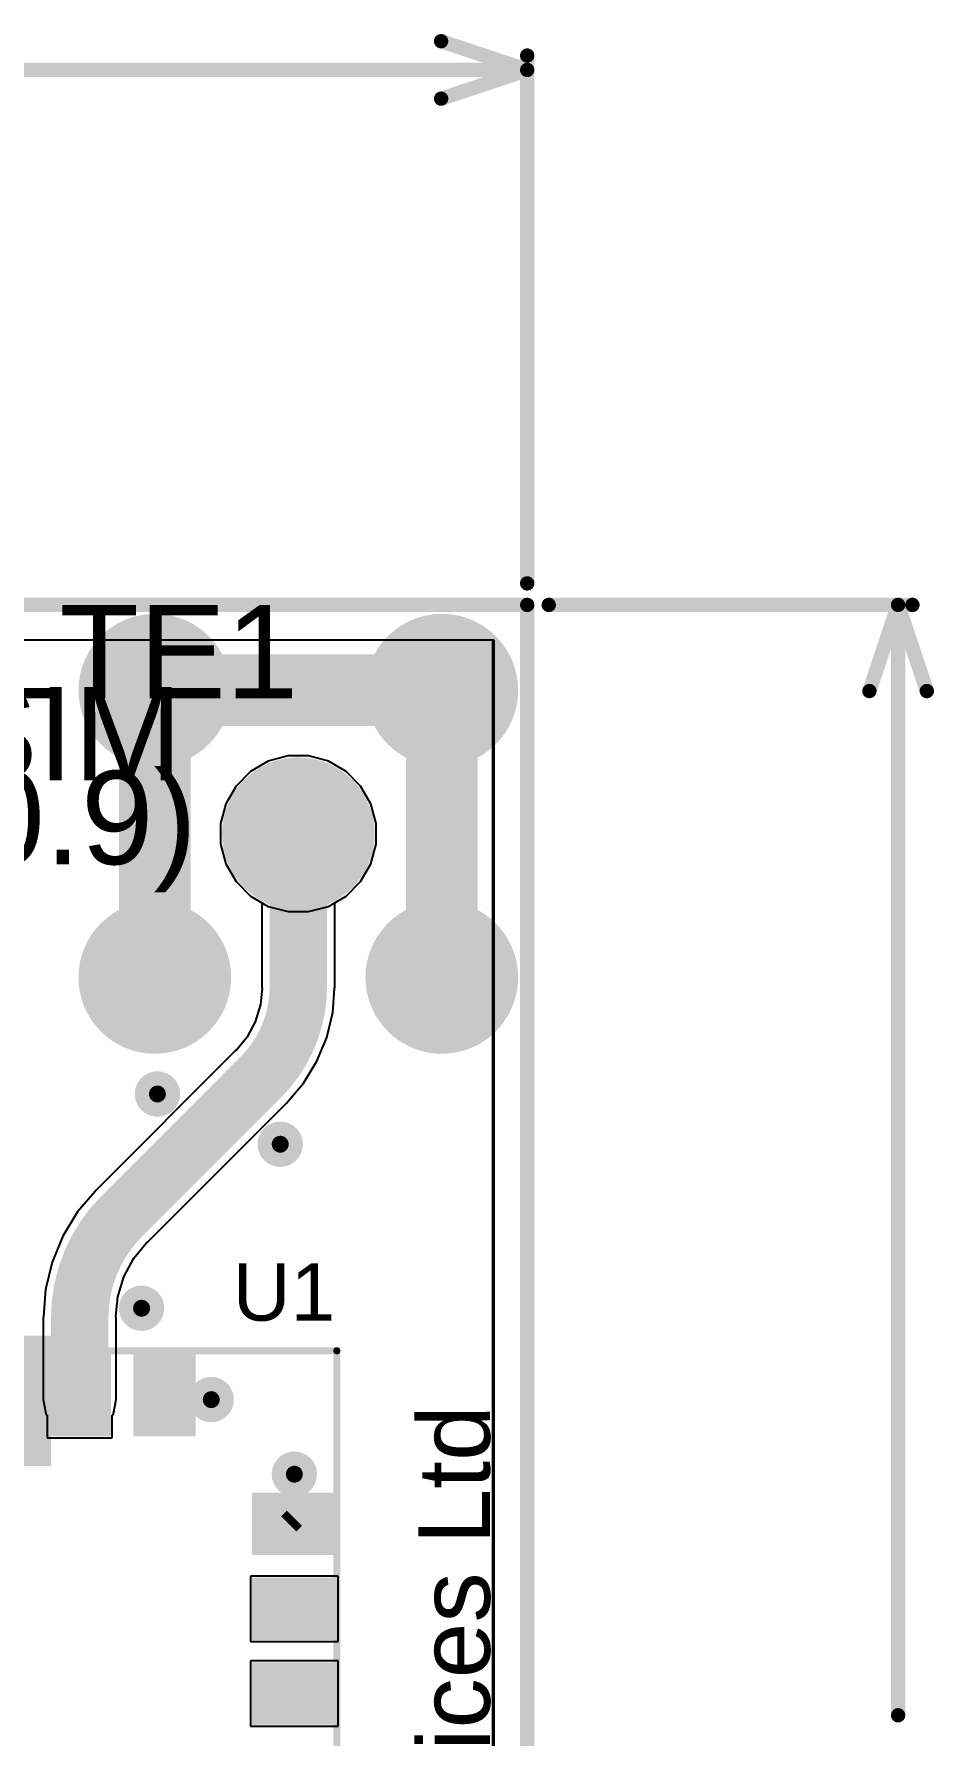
# Model space of a CAD drawing. Header units: millimetres. Extents: x 0 to 1.61, y -0.14 to 2.35.
# Drawn here: x 0.955 to 1.583, y 1.167 to 2.352 of the extents above; entities that cross this region are included whole.
import ezdxf

# ---------------------------------------------------------------- set-up
doc = ezdxf.new("R2010")
doc.units = ezdxf.units.MM
doc.header["$MEASUREMENT"] = 0
for name, color, linetype in [('BottomLayer', 5, 'Continuous'), ('BottomPaste', 16, 'Continuous'), ('BottomSolder', 6, 'Continuous'), ('Mechanical1', 6, 'Continuous'), ('Mechanical2', 216, 'Continuous'), ('MultiLayer', 9, 'Continuous'), ('PadHoleLayer', 156, 'Continuous'), ('TopLayer', 1, 'Continuous'), ('TopOverlay', 2, 'Continuous'), ('TopPaste', 8, 'Continuous'), ('TopSolder', 216, 'Continuous'), ('ViaHoleLayer', 16, 'Continuous')]:
    doc.layers.add(name, color=color, linetype=linetype)
doc.styles.add('Arial', font='', dxfattribs={"height": 0.2})
doc.styles.get('Arial').set_extended_font_data('Arial')

# ---------------------------------------------------------------- blocks, each defined once
blk = doc.blocks.new('SIM7500E_2')
at = {"layer": 'TopLayer'}
for points in [[(0.10433075, 0.11614175), (0.10433075, 0.06496065), (0.06889765, 0.06496065), (0.06889765, 0.11614175)], [(0.16338585, 0.11614175), (0.16338585, 0.06496065), (0.12795275, 0.06496065), (0.12795275, 0.11614175)], [(0.22244095, 0.11614175), (0.22244095, 0.06496065), (0.18700785, 0.06496065), (0.18700785, 0.11614175)], [(0.28149615, 0.11614175), (0.28149615, 0.06496065), (0.24606305, 0.06496065), (0.24606305, 0.11614175)], [(0.34055115, 0.11614175), (0.34055115, 0.06496065), (0.30511805, 0.06496065), (0.30511805, 0.11614175)], [(0.39960635, 0.11614175), (0.39960635, 0.06496065), (0.36417325, 0.06496065), (0.36417325, 0.11614175)], [(0.45866145, 0.11614175), (0.45866145, 0.06496065), (0.42322835, 0.06496065), (0.42322835, 0.11614175)], [(0.51771655, 0.11614175), (0.51771655, 0.06496065), (0.48228345, 0.06496065), (0.48228345, 0.11614175)], [(0.57677165, 0.11614175), (0.57677165, 0.06496065), (0.54133855, 0.06496065), (0.54133855, 0.11614175)], [(0.63582675, 0.11614175), (0.63582675, 0.06496065), (0.60039365, 0.06496065), (0.60039365, 0.11614175)], [(0.69488195, 0.11614175), (0.69488195, 0.06496065), (0.65944885, 0.06496065), (0.65944885, 0.11614175)], [(0.75393705, 0.11614175), (0.75393705, 0.06496065), (0.71850395, 0.06496065), (0.71850395, 0.11614175)], [(0.81299215, 0.11614175), (0.81299215, 0.06496065), (0.77755905, 0.06496065), (0.77755905, 0.11614175)], [(-0.02952755, 0.01771655), (0.02165355, 0.01771655), (0.02165355, -0.01771655), (-0.02952755, -0.01771655)], [(0.91141735, -0.01771655), (0.86023625, -0.01771655), (0.86023625, 0.01771655), (0.91141735, 0.01771655)], [(-0.02952755, -0.04133855), (0.02165355, -0.04133855), (0.02165355, -0.07677165), (-0.02952755, -0.07677165)], [(0.91141735, -0.07677155), (0.86023625, -0.07677155), (0.86023625, -0.04133845), (0.91141735, -0.04133845)], [(-0.02952755, -0.10039365), (0.02165355, -0.10039365), (0.02165355, -0.13582675), (-0.02952755, -0.13582675)], [(0.91141735, -0.13582675), (0.86023625, -0.13582675), (0.86023625, -0.10039365), (0.91141735, -0.10039365)], [(-0.02952755, -0.15944885), (0.02165355, -0.15944885), (0.02165355, -0.19488195), (-0.02952755, -0.19488195)], [(0.91141735, -0.19488185), (0.86023625, -0.19488185), (0.86023625, -0.15944875), (0.91141735, -0.15944875)], [(-0.02952755, -0.21850395), (0.02165355, -0.21850395), (0.02165355, -0.25393705), (-0.02952755, -0.25393705)], [(0.91141735, -0.25393695), (0.86023625, -0.25393695), (0.86023625, -0.21850385), (0.91141735, -0.21850385)], [(-0.02952755, -0.27755905), (0.02165355, -0.27755905), (0.02165355, -0.31299215), (-0.02952755, -0.31299215)], [(0.91141735, -0.31299215), (0.86023625, -0.31299215), (0.86023625, -0.27755905), (0.91141735, -0.27755905)], [(-0.02952755, -0.33661415), (0.02165355, -0.33661415), (0.02165355, -0.37204725), (-0.02952755, -0.37204725)], [(0.91141735, -0.37204715), (0.86023625, -0.37204715), (0.86023625, -0.33661405), (0.91141735, -0.33661405)], [(-0.02952755, -0.39566925), (0.02165355, -0.39566925), (0.02165355, -0.43110235), (-0.02952755, -0.43110235)], [(0.91141735, -0.43110235), (0.86023625, -0.43110235), (0.86023625, -0.39566925), (0.91141735, -0.39566925)], [(-0.02952755, -0.45472445), (0.02165355, -0.45472445), (0.02165355, -0.49015755), (-0.02952755, -0.49015755)], [(0.91141735, -0.49015745), (0.86023625, -0.49015745), (0.86023625, -0.45472435), (0.91141735, -0.45472435)], [(-0.02952755, -0.51377945), (0.02165355, -0.51377945), (0.02165355, -0.54921255), (-0.02952755, -0.54921255)], [(0.91141735, -0.54921255), (0.86023625, -0.54921255), (0.86023625, -0.51377945), (0.91141735, -0.51377945)], [(-0.02952755, -0.57283465), (0.02165355, -0.57283465), (0.02165355, -0.60826775), (-0.02952755, -0.60826775)], [(0.91141735, -0.60826765), (0.86023625, -0.60826765), (0.86023625, -0.57283455), (0.91141735, -0.57283455)], [(-0.02952755, -0.63188975), (0.02165355, -0.63188975), (0.02165355, -0.66732285), (-0.02952755, -0.66732285)], [(0.91141735, -0.66732275), (0.86023625, -0.66732275), (0.86023625, -0.63188965), (0.91141735, -0.63188965)], [(-0.02952755, -0.69094485), (0.02165355, -0.69094485), (0.02165355, -0.72637795), (-0.02952755, -0.72637795)], [(0.91141735, -0.72637795), (0.86023625, -0.72637795), (0.86023625, -0.69094485), (0.91141735, -0.69094485)], [(-0.02952755, -0.75000005), (0.02165355, -0.75000005), (0.02165355, -0.78543315), (-0.02952755, -0.78543315)], [(0.91141735, -0.78543305), (0.86023625, -0.78543305), (0.86023625, -0.74999995), (0.91141735, -0.74999995)], [(-0.02952755, -0.80905505), (0.02165355, -0.80905505), (0.02165355, -0.84448815), (-0.02952755, -0.84448815)], [(0.91141735, -0.84448815), (0.86023625, -0.84448815), (0.86023625, -0.80905505), (0.91141735, -0.80905505)], [(0.06889765, -0.94291335), (0.06889765, -0.89173225), (0.10433075, -0.89173225), (0.10433075, -0.94291335)], [(0.12795275, -0.94291335), (0.12795275, -0.89173225), (0.16338585, -0.89173225), (0.16338585, -0.94291335)], [(0.18700785, -0.94291335), (0.18700785, -0.89173225), (0.22244095, -0.89173225), (0.22244095, -0.94291335)], [(0.24606305, -0.94291335), (0.24606305, -0.89173225), (0.28149615, -0.89173225), (0.28149615, -0.94291335)], [(0.30511815, -0.94291335), (0.30511815, -0.89173225), (0.34055125, -0.89173225), (0.34055125, -0.94291335)], [(0.36417325, -0.94291335), (0.36417325, -0.89173225), (0.39960635, -0.89173225), (0.39960635, -0.94291335)], [(0.42322835, -0.94291335), (0.42322835, -0.89173225), (0.45866145, -0.89173225), (0.45866145, -0.94291335)], [(0.48228345, -0.94291335), (0.48228345, -0.89173225), (0.51771655, -0.89173225), (0.51771655, -0.94291335)], [(0.54133865, -0.94291335), (0.54133865, -0.89173225), (0.57677175, -0.89173225), (0.57677175, -0.94291335)], [(0.60039365, -0.94291335), (0.60039365, -0.89173225), (0.63582675, -0.89173225), (0.63582675, -0.94291335)], [(0.65944885, -0.94291335), (0.65944885, -0.89173225), (0.69488195, -0.89173225), (0.69488195, -0.94291335)], [(0.71850395, -0.94291335), (0.71850395, -0.89173225), (0.75393705, -0.89173225), (0.75393705, -0.94291335)], [(0.77755905, -0.94291335), (0.77755905, -0.89173225), (0.81299215, -0.89173225), (0.81299215, -0.94291335)]]:
    blk.add_hatch(color=1, dxfattribs=at).paths.add_polyline_path(points)
at = {"layer": 'TopOverlay'}
blk.add_hatch(color=2, dxfattribs=at).paths.add_polyline_path([(0.0264409, -0.0173857), (0.0454409, -0.0173857), (0.0454409, 0.0186143), (0.0264409, 0.0186143)])
at = {"layer": 'TopPaste'}
for points in [[(0.10433075, 0.11614175), (0.10433075, 0.06496065), (0.06889765, 0.06496065), (0.06889765, 0.11614175)], [(0.16338585, 0.11614175), (0.16338585, 0.06496065), (0.12795275, 0.06496065), (0.12795275, 0.11614175)], [(0.22244095, 0.11614175), (0.22244095, 0.06496065), (0.18700785, 0.06496065), (0.18700785, 0.11614175)], [(0.28149615, 0.11614175), (0.28149615, 0.06496065), (0.24606305, 0.06496065), (0.24606305, 0.11614175)], [(0.34055115, 0.11614175), (0.34055115, 0.06496065), (0.30511805, 0.06496065), (0.30511805, 0.11614175)], [(0.39960635, 0.11614175), (0.39960635, 0.06496065), (0.36417325, 0.06496065), (0.36417325, 0.11614175)], [(0.45866145, 0.11614175), (0.45866145, 0.06496065), (0.42322835, 0.06496065), (0.42322835, 0.11614175)], [(0.51771655, 0.11614175), (0.51771655, 0.06496065), (0.48228345, 0.06496065), (0.48228345, 0.11614175)], [(0.57677165, 0.11614175), (0.57677165, 0.06496065), (0.54133855, 0.06496065), (0.54133855, 0.11614175)], [(0.63582675, 0.11614175), (0.63582675, 0.06496065), (0.60039365, 0.06496065), (0.60039365, 0.11614175)], [(0.69488195, 0.11614175), (0.69488195, 0.06496065), (0.65944885, 0.06496065), (0.65944885, 0.11614175)], [(0.75393705, 0.11614175), (0.75393705, 0.06496065), (0.71850395, 0.06496065), (0.71850395, 0.11614175)], [(0.81299215, 0.11614175), (0.81299215, 0.06496065), (0.77755905, 0.06496065), (0.77755905, 0.11614175)], [(-0.02952755, 0.01771655), (0.02165355, 0.01771655), (0.02165355, -0.01771655), (-0.02952755, -0.01771655)], [(0.91141735, -0.01771655), (0.86023625, -0.01771655), (0.86023625, 0.01771655), (0.91141735, 0.01771655)], [(-0.02952755, -0.04133855), (0.02165355, -0.04133855), (0.02165355, -0.07677165), (-0.02952755, -0.07677165)], [(0.91141735, -0.07677155), (0.86023625, -0.07677155), (0.86023625, -0.04133845), (0.91141735, -0.04133845)], [(-0.02952755, -0.10039365), (0.02165355, -0.10039365), (0.02165355, -0.13582675), (-0.02952755, -0.13582675)], [(0.91141735, -0.13582675), (0.86023625, -0.13582675), (0.86023625, -0.10039365), (0.91141735, -0.10039365)], [(-0.02952755, -0.15944885), (0.02165355, -0.15944885), (0.02165355, -0.19488195), (-0.02952755, -0.19488195)], [(0.91141735, -0.19488185), (0.86023625, -0.19488185), (0.86023625, -0.15944875), (0.91141735, -0.15944875)], [(-0.02952755, -0.21850395), (0.02165355, -0.21850395), (0.02165355, -0.25393705), (-0.02952755, -0.25393705)], [(0.91141735, -0.25393695), (0.86023625, -0.25393695), (0.86023625, -0.21850385), (0.91141735, -0.21850385)], [(-0.02952755, -0.27755905), (0.02165355, -0.27755905), (0.02165355, -0.31299215), (-0.02952755, -0.31299215)], [(0.91141735, -0.31299215), (0.86023625, -0.31299215), (0.86023625, -0.27755905), (0.91141735, -0.27755905)], [(-0.02952755, -0.33661415), (0.02165355, -0.33661415), (0.02165355, -0.37204725), (-0.02952755, -0.37204725)], [(0.91141735, -0.37204715), (0.86023625, -0.37204715), (0.86023625, -0.33661405), (0.91141735, -0.33661405)], [(-0.02952755, -0.39566925), (0.02165355, -0.39566925), (0.02165355, -0.43110235), (-0.02952755, -0.43110235)], [(0.91141735, -0.43110235), (0.86023625, -0.43110235), (0.86023625, -0.39566925), (0.91141735, -0.39566925)], [(-0.02952755, -0.45472445), (0.02165355, -0.45472445), (0.02165355, -0.49015755), (-0.02952755, -0.49015755)], [(0.91141735, -0.49015745), (0.86023625, -0.49015745), (0.86023625, -0.45472435), (0.91141735, -0.45472435)], [(-0.02952755, -0.51377945), (0.02165355, -0.51377945), (0.02165355, -0.54921255), (-0.02952755, -0.54921255)], [(0.91141735, -0.54921255), (0.86023625, -0.54921255), (0.86023625, -0.51377945), (0.91141735, -0.51377945)], [(-0.02952755, -0.57283465), (0.02165355, -0.57283465), (0.02165355, -0.60826775), (-0.02952755, -0.60826775)], [(0.91141735, -0.60826765), (0.86023625, -0.60826765), (0.86023625, -0.57283455), (0.91141735, -0.57283455)], [(-0.02952755, -0.63188975), (0.02165355, -0.63188975), (0.02165355, -0.66732285), (-0.02952755, -0.66732285)], [(0.91141735, -0.66732275), (0.86023625, -0.66732275), (0.86023625, -0.63188965), (0.91141735, -0.63188965)], [(-0.02952755, -0.69094485), (0.02165355, -0.69094485), (0.02165355, -0.72637795), (-0.02952755, -0.72637795)], [(0.91141735, -0.72637795), (0.86023625, -0.72637795), (0.86023625, -0.69094485), (0.91141735, -0.69094485)], [(-0.02952755, -0.75000005), (0.02165355, -0.75000005), (0.02165355, -0.78543315), (-0.02952755, -0.78543315)], [(0.91141735, -0.78543305), (0.86023625, -0.78543305), (0.86023625, -0.74999995), (0.91141735, -0.74999995)], [(-0.02952755, -0.80905505), (0.02165355, -0.80905505), (0.02165355, -0.84448815), (-0.02952755, -0.84448815)], [(0.91141735, -0.84448815), (0.86023625, -0.84448815), (0.86023625, -0.80905505), (0.91141735, -0.80905505)], [(0.06889765, -0.94291335), (0.06889765, -0.89173225), (0.10433075, -0.89173225), (0.10433075, -0.94291335)], [(0.12795275, -0.94291335), (0.12795275, -0.89173225), (0.16338585, -0.89173225), (0.16338585, -0.94291335)], [(0.18700785, -0.94291335), (0.18700785, -0.89173225), (0.22244095, -0.89173225), (0.22244095, -0.94291335)], [(0.24606305, -0.94291335), (0.24606305, -0.89173225), (0.28149615, -0.89173225), (0.28149615, -0.94291335)], [(0.30511815, -0.94291335), (0.30511815, -0.89173225), (0.34055125, -0.89173225), (0.34055125, -0.94291335)], [(0.36417325, -0.94291335), (0.36417325, -0.89173225), (0.39960635, -0.89173225), (0.39960635, -0.94291335)], [(0.42322835, -0.94291335), (0.42322835, -0.89173225), (0.45866145, -0.89173225), (0.45866145, -0.94291335)], [(0.48228345, -0.94291335), (0.48228345, -0.89173225), (0.51771655, -0.89173225), (0.51771655, -0.94291335)], [(0.54133865, -0.94291335), (0.54133865, -0.89173225), (0.57677175, -0.89173225), (0.57677175, -0.94291335)], [(0.60039365, -0.94291335), (0.60039365, -0.89173225), (0.63582675, -0.89173225), (0.63582675, -0.94291335)], [(0.65944885, -0.94291335), (0.65944885, -0.89173225), (0.69488195, -0.89173225), (0.69488195, -0.94291335)], [(0.71850395, -0.94291335), (0.71850395, -0.89173225), (0.75393705, -0.89173225), (0.75393705, -0.94291335)], [(0.77755905, -0.94291335), (0.77755905, -0.89173225), (0.81299215, -0.89173225), (0.81299215, -0.94291335)]]:
    blk.add_hatch(color=8, dxfattribs=at).paths.add_polyline_path(points)
at = {"layer": 'TopSolder'}
for points in [[(0.10833075, 0.12014175), (0.10833075, 0.06096065), (0.06489765, 0.06096065), (0.06489765, 0.12014175)], [(0.16738585, 0.12014175), (0.16738585, 0.06096065), (0.12395275, 0.06096065), (0.12395275, 0.12014175)], [(0.22644095, 0.12014175), (0.22644095, 0.06096065), (0.18300785, 0.06096065), (0.18300785, 0.12014175)], [(0.28549615, 0.12014175), (0.28549615, 0.06096065), (0.24206305, 0.06096065), (0.24206305, 0.12014175)], [(0.34455115, 0.12014175), (0.34455115, 0.06096065), (0.30111805, 0.06096065), (0.30111805, 0.12014175)], [(0.40360635, 0.12014175), (0.40360635, 0.06096065), (0.36017325, 0.06096065), (0.36017325, 0.12014175)], [(0.46266145, 0.12014175), (0.46266145, 0.06096065), (0.41922835, 0.06096065), (0.41922835, 0.12014175)], [(0.52171655, 0.12014175), (0.52171655, 0.06096065), (0.47828345, 0.06096065), (0.47828345, 0.12014175)], [(0.58077165, 0.12014175), (0.58077165, 0.06096065), (0.53733855, 0.06096065), (0.53733855, 0.12014175)], [(0.63982675, 0.12014175), (0.63982675, 0.06096065), (0.59639365, 0.06096065), (0.59639365, 0.12014175)], [(0.69888195, 0.12014175), (0.69888195, 0.06096065), (0.65544885, 0.06096065), (0.65544885, 0.12014175)], [(0.75793705, 0.12014175), (0.75793705, 0.06096065), (0.71450395, 0.06096065), (0.71450395, 0.12014175)], [(0.81699215, 0.12014175), (0.81699215, 0.06096065), (0.77355905, 0.06096065), (0.77355905, 0.12014175)], [(-0.03352755, 0.02171655), (0.02565355, 0.02171655), (0.02565355, -0.02171655), (-0.03352755, -0.02171655)], [(0.91541735, -0.02171655), (0.85623625, -0.02171655), (0.85623625, 0.02171655), (0.91541735, 0.02171655)], [(-0.03352755, -0.03733855), (0.02565355, -0.03733855), (0.02565355, -0.08077165), (-0.03352755, -0.08077165)], [(0.91541735, -0.08077155), (0.85623625, -0.08077155), (0.85623625, -0.03733845), (0.91541735, -0.03733845)], [(-0.03352755, -0.09639365), (0.02565355, -0.09639365), (0.02565355, -0.13982675), (-0.03352755, -0.13982675)], [(0.91541735, -0.13982675), (0.85623625, -0.13982675), (0.85623625, -0.09639365), (0.91541735, -0.09639365)], [(-0.03352755, -0.15544885), (0.02565355, -0.15544885), (0.02565355, -0.19888195), (-0.03352755, -0.19888195)], [(0.91541735, -0.19888185), (0.85623625, -0.19888185), (0.85623625, -0.15544875), (0.91541735, -0.15544875)], [(-0.03352755, -0.21450395), (0.02565355, -0.21450395), (0.02565355, -0.25793705), (-0.03352755, -0.25793705)], [(0.91541735, -0.25793695), (0.85623625, -0.25793695), (0.85623625, -0.21450385), (0.91541735, -0.21450385)], [(-0.03352755, -0.27355905), (0.02565355, -0.27355905), (0.02565355, -0.31699215), (-0.03352755, -0.31699215)], [(0.91541735, -0.31699215), (0.85623625, -0.31699215), (0.85623625, -0.27355905), (0.91541735, -0.27355905)], [(-0.03352755, -0.33261415), (0.02565355, -0.33261415), (0.02565355, -0.37604725), (-0.03352755, -0.37604725)], [(0.91541735, -0.37604715), (0.85623625, -0.37604715), (0.85623625, -0.33261405), (0.91541735, -0.33261405)], [(-0.03352755, -0.39166925), (0.02565355, -0.39166925), (0.02565355, -0.43510235), (-0.03352755, -0.43510235)], [(0.91541735, -0.43510235), (0.85623625, -0.43510235), (0.85623625, -0.39166925), (0.91541735, -0.39166925)], [(-0.03352755, -0.45072445), (0.02565355, -0.45072445), (0.02565355, -0.49415755), (-0.03352755, -0.49415755)], [(0.91541735, -0.49415745), (0.85623625, -0.49415745), (0.85623625, -0.45072435), (0.91541735, -0.45072435)], [(-0.03352755, -0.50977945), (0.02565355, -0.50977945), (0.02565355, -0.55321255), (-0.03352755, -0.55321255)], [(0.91541735, -0.55321255), (0.85623625, -0.55321255), (0.85623625, -0.50977945), (0.91541735, -0.50977945)], [(-0.03352755, -0.56883465), (0.02565355, -0.56883465), (0.02565355, -0.61226775), (-0.03352755, -0.61226775)], [(0.91541735, -0.61226765), (0.85623625, -0.61226765), (0.85623625, -0.56883455), (0.91541735, -0.56883455)], [(-0.03352755, -0.62788975), (0.02565355, -0.62788975), (0.02565355, -0.67132285), (-0.03352755, -0.67132285)], [(0.91541735, -0.67132275), (0.85623625, -0.67132275), (0.85623625, -0.62788965), (0.91541735, -0.62788965)], [(-0.03352755, -0.68694485), (0.02565355, -0.68694485), (0.02565355, -0.73037795), (-0.03352755, -0.73037795)], [(0.91541735, -0.73037795), (0.85623625, -0.73037795), (0.85623625, -0.68694485), (0.91541735, -0.68694485)], [(-0.03352755, -0.74600005), (0.02565355, -0.74600005), (0.02565355, -0.78943315), (-0.03352755, -0.78943315)], [(0.91541735, -0.78943305), (0.85623625, -0.78943305), (0.85623625, -0.74599995), (0.91541735, -0.74599995)], [(-0.03352755, -0.80505505), (0.02565355, -0.80505505), (0.02565355, -0.84848815), (-0.03352755, -0.84848815)], [(0.91541735, -0.84848815), (0.85623625, -0.84848815), (0.85623625, -0.80505505), (0.91541735, -0.80505505)], [(0.06489765, -0.94691335), (0.06489765, -0.88773225), (0.10833075, -0.88773225), (0.10833075, -0.94691335)], [(0.12395275, -0.94691335), (0.12395275, -0.88773225), (0.16738585, -0.88773225), (0.16738585, -0.94691335)], [(0.18300785, -0.94691335), (0.18300785, -0.88773225), (0.22644095, -0.88773225), (0.22644095, -0.94691335)], [(0.24206305, -0.94691335), (0.24206305, -0.88773225), (0.28549615, -0.88773225), (0.28549615, -0.94691335)], [(0.30111815, -0.94691335), (0.30111815, -0.88773225), (0.34455125, -0.88773225), (0.34455125, -0.94691335)], [(0.36017325, -0.94691335), (0.36017325, -0.88773225), (0.40360635, -0.88773225), (0.40360635, -0.94691335)], [(0.41922835, -0.94691335), (0.41922835, -0.88773225), (0.46266145, -0.88773225), (0.46266145, -0.94691335)], [(0.47828345, -0.94691335), (0.47828345, -0.88773225), (0.52171655, -0.88773225), (0.52171655, -0.94691335)], [(0.53733865, -0.94691335), (0.53733865, -0.88773225), (0.58077175, -0.88773225), (0.58077175, -0.94691335)], [(0.59639365, -0.94691335), (0.59639365, -0.88773225), (0.63982675, -0.88773225), (0.63982675, -0.94691335)], [(0.65544885, -0.94691335), (0.65544885, -0.88773225), (0.69888195, -0.88773225), (0.69888195, -0.94691335)], [(0.71450395, -0.94691335), (0.71450395, -0.88773225), (0.75793705, -0.88773225), (0.75793705, -0.94691335)], [(0.77355905, -0.94691335), (0.77355905, -0.88773225), (0.81699215, -0.88773225), (0.81699215, -0.94691335)]]:
    blk.add_hatch(color=216, dxfattribs=at).paths.add_polyline_path(points)
at = {"layer": 'TopOverlay'}
for p, q in [((-0.0706102, 0.0211694), (-0.0456102, -0.0038306)), ((-0.0706102, -0.0288306), (-0.0706102, 0.0211694)), ((-0.0456102, -0.0038306), (-0.0706102, -0.0288306))]:
    blk.add_line(p, q, dxfattribs=at)
at = {"layer": 'TopOverlay', "const_width": 0.005}
for points in [[(-0.0335591, 0.1206142), (-0.033559, 0.1206143)], [(-0.0335591, -0.9463858), (-0.0335591, 0.1206142)], [(-0.033559, 0.1206143), (0.9154409, 0.1206143)], [(0.9154409, -0.9463857), (0.9154409, 0.1206143)], [(-0.0335591, -0.9463858), (0.9154409, -0.9463857)]]:
    blk.add_lwpolyline(points, dxfattribs=at)
at = {"layer": 'TopOverlay', "const_width": 0.0025}
for points in [[(-0.0348091, 0.1206142, 1), (-0.0323091, 0.1206142, 1)], [(-0.0348091, 0.1206142, 1), (-0.0323091, 0.1206142, 1)], [(-0.034809, 0.1206143, 1), (-0.032309, 0.1206143, 1)], [(-0.034809, 0.1206143, 1), (-0.032309, 0.1206143, 1)], [(0.9141909, 0.1206143, 1), (0.9166909, 0.1206143, 1)], [(0.9141909, 0.1206143, 1), (0.9166909, 0.1206143, 1)], [(-0.0348091, -0.9463858, 1), (-0.0323091, -0.9463858, 1)], [(-0.0348091, -0.9463858, 1), (-0.0323091, -0.9463858, 1)], [(0.9141909, -0.9463857, 1), (0.9166909, -0.9463857, 1)], [(0.9141909, -0.9463857, 1), (0.9166909, -0.9463857, 1)]]:
    blk.add_lwpolyline(points, format="xyb", close=True, dxfattribs=at)
blk = doc.blocks.new('XKNANO_113_B_4')
at = {"layer": 'BottomLayer'}
for points in [[(-0.26968505, 0.3066929), (-0.24212595, 0.3066929), (-0.24212595, 0.2240157), (-0.26968505, 0.2240157)], [(0.24212595, 0.3066929), (0.26968505, 0.3066929), (0.26968505, 0.2240157), (0.24212595, 0.2240157)], [(-0.26968505, -0.1657481), (-0.24212595, -0.1657481), (-0.24212595, -0.2484253), (-0.26968505, -0.2484253)], [(0.24212595, -0.1657481), (0.26968505, -0.1657481), (0.26968505, -0.2484253), (0.24212595, -0.2484253)], [(-0.20590555, -0.24291345), (-0.17440945, -0.24291345), (-0.17440945, -0.28779535), (-0.20590555, -0.28779535)], [(-0.15590555, -0.24291345), (-0.12440945, -0.24291345), (-0.12440945, -0.28779535), (-0.15590555, -0.28779535)], [(-0.10590555, -0.24291345), (-0.07440945, -0.24291345), (-0.07440945, -0.28779535), (-0.10590555, -0.28779535)], [(-0.05590555, -0.24291345), (-0.02440945, -0.24291345), (-0.02440945, -0.28779535), (-0.05590555, -0.28779535)], [(-0.00590555, -0.24291345), (0.02559055, -0.24291345), (0.02559055, -0.28779535), (-0.00590555, -0.28779535)], [(0.04409445, -0.24291345), (0.07559055, -0.24291345), (0.07559055, -0.28779535), (0.04409445, -0.28779535)], [(0.08149605, -0.24291345), (0.11299215, -0.24291345), (0.11299215, -0.28779535), (0.08149605, -0.28779535)]]:
    blk.add_hatch(color=5, dxfattribs=at).paths.add_polyline_path(points)
at = {"layer": 'BottomPaste'}
for points in [[(-0.26968505, 0.3066929), (-0.24212595, 0.3066929), (-0.24212595, 0.2240157), (-0.26968505, 0.2240157)], [(0.24212595, 0.3066929), (0.26968505, 0.3066929), (0.26968505, 0.2240157), (0.24212595, 0.2240157)], [(-0.26968505, -0.1657481), (-0.24212595, -0.1657481), (-0.24212595, -0.2484253), (-0.26968505, -0.2484253)], [(0.24212595, -0.1657481), (0.26968505, -0.1657481), (0.26968505, -0.2484253), (0.24212595, -0.2484253)], [(-0.20590555, -0.24291345), (-0.17440945, -0.24291345), (-0.17440945, -0.28779535), (-0.20590555, -0.28779535)], [(-0.15590555, -0.24291345), (-0.12440945, -0.24291345), (-0.12440945, -0.28779535), (-0.15590555, -0.28779535)], [(-0.10590555, -0.24291345), (-0.07440945, -0.24291345), (-0.07440945, -0.28779535), (-0.10590555, -0.28779535)], [(-0.05590555, -0.24291345), (-0.02440945, -0.24291345), (-0.02440945, -0.28779535), (-0.05590555, -0.28779535)], [(-0.00590555, -0.24291345), (0.02559055, -0.24291345), (0.02559055, -0.28779535), (-0.00590555, -0.28779535)], [(0.04409445, -0.24291345), (0.07559055, -0.24291345), (0.07559055, -0.28779535), (0.04409445, -0.28779535)], [(0.08149605, -0.24291345), (0.11299215, -0.24291345), (0.11299215, -0.28779535), (0.08149605, -0.28779535)]]:
    blk.add_hatch(color=16, dxfattribs=at).paths.add_polyline_path(points)
at = {"layer": 'BottomSolder'}
for points in [[(-0.27368505, 0.3106929), (-0.23812595, 0.3106929), (-0.23812595, 0.2200157), (-0.27368505, 0.2200157)], [(0.23812595, 0.3106929), (0.27368505, 0.3106929), (0.27368505, 0.2200157), (0.23812595, 0.2200157)], [(-0.2008504, 0.2201417), (-0.1928504, 0.2201417), (-0.1928504, 0.2121417), (-0.2008504, 0.2121417)], [(0.1337953, 0.2201417), (0.1417953, 0.2201417), (0.1417953, 0.2121417), (0.1337953, 0.2121417)], [(-0.27368505, -0.1617481), (-0.23812595, -0.1617481), (-0.23812595, -0.2524253), (-0.27368505, -0.2524253)], [(0.23812595, -0.1617481), (0.27368505, -0.1617481), (0.27368505, -0.2524253), (0.23812595, -0.2524253)], [(-0.20990555, -0.23891345), (-0.17040945, -0.23891345), (-0.17040945, -0.29179535), (-0.20990555, -0.29179535)], [(-0.15990555, -0.23891345), (-0.12040945, -0.23891345), (-0.12040945, -0.29179535), (-0.15990555, -0.29179535)], [(-0.10990555, -0.23891345), (-0.07040945, -0.23891345), (-0.07040945, -0.29179535), (-0.10990555, -0.29179535)], [(-0.05990555, -0.23891345), (-0.02040945, -0.23891345), (-0.02040945, -0.29179535), (-0.05990555, -0.29179535)], [(-0.00990555, -0.23891345), (0.02959055, -0.23891345), (0.02959055, -0.29179535), (-0.00990555, -0.29179535)], [(0.04009445, -0.23891345), (0.07959055, -0.23891345), (0.07959055, -0.29179535), (0.04009445, -0.29179535)], [(0.07749605, -0.23891345), (0.11699215, -0.23891345), (0.11699215, -0.29179535), (0.07749605, -0.29179535)]]:
    blk.add_hatch(color=6, dxfattribs=at).paths.add_polyline_path(points)
at = {"layer": 'PadHoleLayer'}
h = blk.add_hatch(color=156, dxfattribs=at)
edge = h.paths.add_edge_path()
edge.add_arc((-0.1968504, 0.2161417), 0.0147638, 0, 360)
h = blk.add_hatch(color=156, dxfattribs=at)
edge = h.paths.add_edge_path()
edge.add_arc((0.1377953, 0.2161417), 0.0147638, 0, 360)
at = {"layer": 'TopSolder'}
for points in [[(-0.2008504, 0.2201417), (-0.1928504, 0.2201417), (-0.1928504, 0.2121417), (-0.2008504, 0.2121417)], [(0.1337953, 0.2201417), (0.1417953, 0.2201417), (0.1417953, 0.2121417), (0.1337953, 0.2121417)]]:
    blk.add_hatch(color=216, dxfattribs=at).paths.add_polyline_path(points)
blk = doc.blocks.new('HJ_SMA508__B_15')
at = {"layer": 'BottomLayer'}
h = blk.add_hatch(color=5, dxfattribs=at)
edge = h.paths.add_edge_path()
edge.add_arc((-0.1, 0.1), 0.0492126, 0, 360)
h = blk.add_hatch(color=5, dxfattribs=at)
edge = h.paths.add_edge_path()
edge.add_arc((0.1, 0.1), 0.0492126, 0, 360)
h = blk.add_hatch(color=5, dxfattribs=at)
edge = h.paths.add_edge_path()
edge.add_arc((0, 0), 0.0492126, 0, 360)
h = blk.add_hatch(color=5, dxfattribs=at)
edge = h.paths.add_edge_path()
edge.add_arc((-0.1, -0.1), 0.0492126, 0, 360)
h = blk.add_hatch(color=5, dxfattribs=at)
edge = h.paths.add_edge_path()
edge.add_arc((0.1, -0.1), 0.0492126, 0, 360)
at = {"layer": 'BottomSolder'}
h = blk.add_hatch(color=6, dxfattribs=at)
edge = h.paths.add_edge_path()
edge.add_arc((-0.1, 0.1), 0.0532126, 0, 360)
h = blk.add_hatch(color=6, dxfattribs=at)
edge = h.paths.add_edge_path()
edge.add_arc((0.1, 0.1), 0.0532126, 0, 360)
h = blk.add_hatch(color=6, dxfattribs=at)
edge = h.paths.add_edge_path()
edge.add_arc((0, 0), 0.0532126, 0, 360)
h = blk.add_hatch(color=6, dxfattribs=at)
edge = h.paths.add_edge_path()
edge.add_arc((-0.1, -0.1), 0.0532126, 0, 360)
h = blk.add_hatch(color=6, dxfattribs=at)
edge = h.paths.add_edge_path()
edge.add_arc((0.1, -0.1), 0.0532126, 0, 360)
at = {"layer": 'MultiLayer'}
h = blk.add_hatch(color=9, dxfattribs=at)
edge = h.paths.add_edge_path()
edge.add_arc((-0.1, 0.1), 0.0492126, 0, 360)
h = blk.add_hatch(color=9, dxfattribs=at)
edge = h.paths.add_edge_path()
edge.add_arc((0.1, 0.1), 0.0492126, 0, 360)
h = blk.add_hatch(color=9, dxfattribs=at)
edge = h.paths.add_edge_path()
edge.add_arc((0, 0), 0.0492126, 0, 360)
h = blk.add_hatch(color=9, dxfattribs=at)
edge = h.paths.add_edge_path()
edge.add_arc((-0.1, -0.1), 0.0492126, 0, 360)
h = blk.add_hatch(color=9, dxfattribs=at)
edge = h.paths.add_edge_path()
edge.add_arc((0.1, -0.1), 0.0492126, 0, 360)
at = {"layer": 'PadHoleLayer'}
h = blk.add_hatch(color=156, dxfattribs=at)
edge = h.paths.add_edge_path()
edge.add_arc((-0.1, 0.1), 0.0295275, 0, 360)
h = blk.add_hatch(color=156, dxfattribs=at)
edge = h.paths.add_edge_path()
edge.add_arc((0.1, 0.1), 0.0295275, 0, 360)
h = blk.add_hatch(color=156, dxfattribs=at)
edge = h.paths.add_edge_path()
edge.add_arc((0, 0), 0.027559, 0, 360)
h = blk.add_hatch(color=156, dxfattribs=at)
edge = h.paths.add_edge_path()
edge.add_arc((-0.1, -0.1), 0.0295275, 0, 360)
h = blk.add_hatch(color=156, dxfattribs=at)
edge = h.paths.add_edge_path()
edge.add_arc((0.1, -0.1), 0.0295275, 0, 360)
at = {"layer": 'TopLayer'}
h = blk.add_hatch(color=1, dxfattribs=at)
edge = h.paths.add_edge_path()
edge.add_arc((-0.1, 0.1), 0.0492126, 0, 360)
h = blk.add_hatch(color=1, dxfattribs=at)
edge = h.paths.add_edge_path()
edge.add_arc((0.1, 0.1), 0.0492126, 0, 360)
h = blk.add_hatch(color=1, dxfattribs=at)
edge = h.paths.add_edge_path()
edge.add_arc((0, 0), 0.0492126, 0, 360)
h = blk.add_hatch(color=1, dxfattribs=at)
edge = h.paths.add_edge_path()
edge.add_arc((-0.1, -0.1), 0.0492126, 0, 360)
h = blk.add_hatch(color=1, dxfattribs=at)
edge = h.paths.add_edge_path()
edge.add_arc((0.1, -0.1), 0.0492126, 0, 360)
at = {"layer": 'TopSolder'}
h = blk.add_hatch(color=216, dxfattribs=at)
edge = h.paths.add_edge_path()
edge.add_arc((-0.1, 0.1), 0.0532126, 0, 360)
h = blk.add_hatch(color=216, dxfattribs=at)
edge = h.paths.add_edge_path()
edge.add_arc((0.1, 0.1), 0.0532126, 0, 360)
h = blk.add_hatch(color=216, dxfattribs=at)
edge = h.paths.add_edge_path()
edge.add_arc((0, 0), 0.0532126, 0, 360)
h = blk.add_hatch(color=216, dxfattribs=at)
edge = h.paths.add_edge_path()
edge.add_arc((-0.1, -0.1), 0.0532126, 0, 360)
h = blk.add_hatch(color=216, dxfattribs=at)
edge = h.paths.add_edge_path()
edge.add_arc((0.1, -0.1), 0.0532126, 0, 360)

msp = doc.modelspace()

# ---------------------------------------------------------------- hatches: boundary and pattern name
at = {"layer": 'BottomLayer'}
h = msp.add_hatch(color=5, dxfattribs=at)
edge = h.paths.add_edge_path()
edge.add_arc((1.0414906, 1.6137788), 0.011811, 0, 360)
h = msp.add_hatch(color=5, dxfattribs=at)
edge = h.paths.add_edge_path()
edge.add_arc((1.1270805, 1.5787925), 0.011811, 0, 360)
h = msp.add_hatch(color=5, dxfattribs=at)
edge = h.paths.add_edge_path()
edge.add_arc((1.0304489, 1.4645806), 0.011811, 0, 360)
h = msp.add_hatch(color=5, dxfattribs=at)
edge = h.paths.add_edge_path()
edge.add_arc((1.079, 1.4009448), 0.011811, 0, 360)
h = msp.add_hatch(color=5, dxfattribs=at)
edge = h.paths.add_edge_path()
edge.add_arc((1.136937, 1.349), 0.011811, 0, 360)
at = {"layer": 'BottomSolder'}
h = msp.add_hatch(color=6, dxfattribs=at)
edge = h.paths.add_edge_path()
edge.add_arc((1.0414906, 1.6137788), 0.015811, 0, 360)
h = msp.add_hatch(color=6, dxfattribs=at)
edge = h.paths.add_edge_path()
edge.add_arc((1.1270805, 1.5787925), 0.015811, 0, 360)
h = msp.add_hatch(color=6, dxfattribs=at)
edge = h.paths.add_edge_path()
edge.add_arc((1.0304489, 1.4645806), 0.015811, 0, 360)
h = msp.add_hatch(color=6, dxfattribs=at)
edge = h.paths.add_edge_path()
edge.add_arc((1.079, 1.4009448), 0.015811, 0, 360)
h = msp.add_hatch(color=6, dxfattribs=at)
edge = h.paths.add_edge_path()
edge.add_arc((1.136937, 1.349), 0.015811, 0, 360)
at = {"layer": 'TopLayer'}
h = msp.add_hatch(color=1, dxfattribs=at)
edge = h.paths.add_edge_path()
edge.add_arc((1.0414906, 1.6137788), 0.011811, 0, 360)
h = msp.add_hatch(color=1, dxfattribs=at)
edge = h.paths.add_edge_path()
edge.add_arc((1.1270805, 1.5787925), 0.011811, 0, 360)
h = msp.add_hatch(color=1, dxfattribs=at)
edge = h.paths.add_edge_path()
edge.add_arc((1.0304489, 1.4645806), 0.011811, 0, 360)
h = msp.add_hatch(color=1, dxfattribs=at)
edge = h.paths.add_edge_path()
edge.add_arc((1.079, 1.4009448), 0.011811, 0, 360)
h = msp.add_hatch(color=1, dxfattribs=at)
edge = h.paths.add_edge_path()
edge.add_arc((1.136937, 1.349), 0.011811, 0, 360)
at = {"layer": 'TopSolder'}
h = msp.add_hatch(color=216, dxfattribs=at)
edge = h.paths.add_edge_path()
edge.add_arc((1.0414906, 1.6137788), 0.015811, 0, 360)
h = msp.add_hatch(color=216, dxfattribs=at)
edge = h.paths.add_edge_path()
edge.add_arc((1.1270805, 1.5787925), 0.015811, 0, 360)
h = msp.add_hatch(color=216, dxfattribs=at)
edge = h.paths.add_edge_path()
edge.add_arc((1.0304489, 1.4645806), 0.015811, 0, 360)
h = msp.add_hatch(color=216, dxfattribs=at)
edge = h.paths.add_edge_path()
edge.add_arc((1.079, 1.4009448), 0.015811, 0, 360)
h = msp.add_hatch(color=216, dxfattribs=at)
edge = h.paths.add_edge_path()
edge.add_arc((1.136937, 1.349), 0.015811, 0, 360)
at = {"layer": 'ViaHoleLayer'}
h = msp.add_hatch(color=16, dxfattribs=at)
edge = h.paths.add_edge_path()
edge.add_arc((1.0414906, 1.6137788), 0.0059055, 0, 360)
h = msp.add_hatch(color=16, dxfattribs=at)
edge = h.paths.add_edge_path()
edge.add_arc((1.1270805, 1.5787925), 0.0059055, 0, 360)
h = msp.add_hatch(color=16, dxfattribs=at)
edge = h.paths.add_edge_path()
edge.add_arc((1.0304489, 1.4645806), 0.0059055, 0, 360)
h = msp.add_hatch(color=16, dxfattribs=at)
edge = h.paths.add_edge_path()
edge.add_arc((1.079, 1.4009448), 0.0059055, 0, 360)
h = msp.add_hatch(color=16, dxfattribs=at)
edge = h.paths.add_edge_path()
edge.add_arc((1.136937, 1.349), 0.0059055, 0, 360)

# ---------------------------------------------------------------- linework, layer by layer
at = {"layer": 'BottomLayer'}
for p, q in [((0.3372365, 1.9300011), (1.2750172, 1.9300011)), ((1.2750172, 1.9300011), (1.2750172, 0.0460011)), ((1.1325478, 1.8492131), (1.1187597, 1.8455186)), ((1.1468222, 1.8492131), (1.1325478, 1.8492131)), ((1.1606103, 1.8455186), (1.1468222, 1.8492131)), ((1.1063977, 1.8383814), (1.0963041, 1.8282878)), ((1.1187597, 1.8455186), (1.1063977, 1.8383814)), ((1.1729723, 1.8383814), (1.1606103, 1.8455186)), ((1.1830659, 1.8282878), (1.1729723, 1.8383814)), ((1.0963041, 1.8282878), (1.0891669, 1.8159258)), ((1.1902031, 1.8159258), (1.1830659, 1.8282878)), ((1.0891669, 1.8159258), (1.0854724, 1.8021377)), ((1.1938976, 1.8021377), (1.1902031, 1.8159258)), ((1.0854724, 1.8021377), (1.0854724, 1.7878633)), ((1.1938976, 1.7878633), (1.1938976, 1.8021377)), ((1.0854724, 1.7878633), (1.0891669, 1.7740752)), ((1.1902031, 1.7740752), (1.1938976, 1.7878633)), ((1.0891669, 1.7740752), (1.0963041, 1.7617132)), ((1.1830659, 1.7617132), (1.1902031, 1.7740752)), ((1.0963041, 1.7617132), (1.1063977, 1.7516196)), ((1.1729723, 1.7516196), (1.1830659, 1.7617132)), ((1.1063977, 1.7516196), (1.1187597, 1.7444824)), ((1.1187597, 1.7444824), (1.1325478, 1.7407879)), ((1.1468222, 1.7407879), (1.1606103, 1.7444824)), ((1.1606103, 1.7444824), (1.1729723, 1.7516196)), ((1.1325478, 1.7407879), (1.1468222, 1.7407879))]:
    msp.add_line(p, q, dxfattribs=at)
at = {"layer": 'Mechanical1', "const_width": 0.01}
for points in [[(1.2392131, 2.3470005), (1.2992131, 2.3270005)], [(1.2992131, 1.9694099), (1.2992131, 2.3370005)], [(0.9195194, 2.3270005), (1.2992131, 2.3270005)], [(1.2392131, 2.3070005), (1.2992131, 2.3270005)], [(1.3142131, 1.9544099), (1.5677007, 1.9544099)], [(1.5377007, 1.8944099), (1.5577007, 1.9544099)], [(1.5577007, 1.9544099), (1.5777007, 1.8944099)], [(1.5577007, 1.1810828), (1.5577007, 1.9544099)]]:
    msp.add_lwpolyline(points, dxfattribs=at)
at = {"layer": 'Mechanical1', "const_width": 0.005}
for points in [[(1.2367131, 2.3470005, 1), (1.2417131, 2.3470005, 1)], [(1.2967131, 2.3370005, 1), (1.3017131, 2.3370005, 1)], [(1.2967131, 2.3270005, 1), (1.3017131, 2.3270005, 1)], [(1.2967131, 2.3270005, 1), (1.3017131, 2.3270005, 1)], [(1.2967131, 2.3270005, 1), (1.3017131, 2.3270005, 1)], [(1.2367131, 2.3070005, 1), (1.2417131, 2.3070005, 1)], [(1.2967131, 1.9694099, 1), (1.3017131, 1.9694099, 1)], [(1.3117131, 1.9544099, 1), (1.3167131, 1.9544099, 1)], [(1.5552007, 1.9544099, 1), (1.5602007, 1.9544099, 1)], [(1.5552007, 1.9544099, 1), (1.5602007, 1.9544099, 1)], [(1.5552007, 1.9544099, 1), (1.5602007, 1.9544099, 1)], [(1.5652007, 1.9544099, 1), (1.5702007, 1.9544099, 1)], [(1.5352007, 1.8944099, 1), (1.5402007, 1.8944099, 1)], [(1.5752007, 1.8944099, 1), (1.5802007, 1.8944099, 1)], [(1.5552007, 1.1810828, 1), (1.5602007, 1.1810828, 1)]]:
    msp.add_lwpolyline(points, format="xyb", close=True, dxfattribs=at)
at = {"layer": 'Mechanical2', "const_width": 0.01}
for points in [[(5e-07, 1.9544099), (1.2992131, 1.9544099)], [(1.2992129, 4e-07), (1.2992129, 1.9544098)]]:
    msp.add_lwpolyline(points, dxfattribs=at)
at = {"layer": 'Mechanical2', "const_width": 0.005}
for points in [[(1.2967129, 1.9544098, 1), (1.3017129, 1.9544098, 1)], [(1.2967131, 1.9544099, 1), (1.3017131, 1.9544099, 1)]]:
    msp.add_lwpolyline(points, format="xyb", close=True, dxfattribs=at)
at = {"layer": 'TopLayer'}
for p, q in [((0.383412, 1.9300011), (1.2760171, 1.9300011)), ((1.2760171, 1.9300011), (1.2760171, 0.0460011)), ((1.1325478, 1.8492131), (1.1187597, 1.8455186)), ((1.1468222, 1.8492131), (1.1325478, 1.8492131)), ((1.1606103, 1.8455186), (1.1468222, 1.8492131)), ((1.1063977, 1.8383814), (1.0963041, 1.8282878)), ((1.1187597, 1.8455186), (1.1063977, 1.8383814)), ((1.1729723, 1.8383814), (1.1606103, 1.8455186)), ((1.1830659, 1.8282878), (1.1729723, 1.8383814)), ((1.0963041, 1.8282878), (1.0891669, 1.8159258)), ((1.1902031, 1.8159258), (1.1830659, 1.8282878)), ((1.0891669, 1.8159258), (1.0854724, 1.8021377)), ((1.1938976, 1.8021377), (1.1902031, 1.8159258)), ((1.0854724, 1.8021377), (1.0854724, 1.7878633)), ((1.1938976, 1.7878633), (1.1938976, 1.8021377)), ((1.0854724, 1.7878633), (1.0891669, 1.7740752)), ((1.1902031, 1.7740752), (1.1938976, 1.7878633)), ((1.0891669, 1.7740752), (1.0963041, 1.7617132)), ((1.1830659, 1.7617132), (1.1902031, 1.7740752)), ((1.0963041, 1.7617132), (1.1063977, 1.7516196)), ((1.1729723, 1.7516196), (1.1830659, 1.7617132)), ((1.1063977, 1.7516196), (1.1142109, 1.7471086)), ((1.1142109, 1.7471086), (1.1142109, 1.6884534)), ((1.1651905, 1.7471268), (1.1729723, 1.7516196)), ((1.1651905, 1.6884534), (1.1651905, 1.7471268)), ((1.1144087, 1.6874591), (1.1132858, 1.6760584)), ((1.1142109, 1.6884534), (1.1144087, 1.6874591)), ((1.1636479, 1.6706073), (1.164962, 1.6873046)), ((1.164962, 1.6873046), (1.1651905, 1.6884534)), ((1.1132858, 1.6760584), (1.1096703, 1.6641398)), ((1.1096703, 1.6641398), (1.1037991, 1.6531555)), ((1.1594689, 1.6532006), (1.1636479, 1.6706073)), ((1.1037991, 1.6531555), (1.0965316, 1.6443)), ((1.1526184, 1.636662), (1.1594689, 1.6532006)), ((1.0956887, 1.6437368), (0.998596, 1.5466441)), ((1.0965316, 1.6443), (1.0956887, 1.6437368)), ((1.143265, 1.6213987), (1.1526184, 1.636662)), ((1.1323871, 1.6086622), (1.143265, 1.6213987)), ((1.034644, 1.5105961), (1.1317367, 1.6076888)), ((1.1317367, 1.6076888), (1.1323871, 1.6086622)), ((0.9981089, 1.5459151), (0.9858909, 1.5316097)), ((0.998596, 1.5466441), (0.9981089, 1.5459151)), ((0.9858909, 1.5316097), (0.9756105, 1.5148337)), ((0.9756105, 1.5148337), (0.9680811, 1.496656)), ((1.0250865, 1.4994997), (1.0336455, 1.5099289)), ((1.0336455, 1.5099289), (1.034644, 1.5105961)), ((0.9680811, 1.496656), (0.9634879, 1.4775242)), ((1.0181686, 1.4865573), (1.0250865, 1.4994997)), ((1.0139086, 1.472514), (1.0181686, 1.4865573)), ((0.9634879, 1.4775242), (0.9620118, 1.4587687)), ((1.0125862, 1.4590873), (1.0139086, 1.472514)), ((0.9620118, 1.4587687), (0.9618409, 1.4579094)), ((1.0128205, 1.4579094), (1.0125862, 1.4590873)), ((0.9618409, 1.4579094), (0.9618409, 1.4009448)), ((1.0128205, 1.4009448), (1.0128205, 1.4579094)), ((0.9618409, 1.4009448), (0.9637812, 1.3911903)), ((1.0108802, 1.3911903), (1.0128205, 1.4009448)), ((0.9637812, 1.3911903), (0.9646142, 1.3899436)), ((0.9646142, 1.3899436), (0.9646142, 1.3742913)), ((1.0100472, 1.3899436), (1.0108802, 1.3911903)), ((1.0100472, 1.3742913), (1.0100472, 1.3899436)), ((0.9646142, 1.3742913), (1.0100472, 1.3742913)), ((1.1675275, 1.2779921), (1.1063465, 1.2779921)), ((1.1063465, 1.2779921), (1.1063465, 1.2325591)), ((1.1675275, 1.2325591), (1.1675275, 1.2779921)), ((1.1063465, 1.2325591), (1.1675275, 1.2325591)), ((1.1675275, 1.2189369), (1.1063465, 1.2189369)), ((1.1063465, 1.2189369), (1.1063465, 1.1735039)), ((1.1675275, 1.1735039), (1.1675275, 1.2189369)), ((1.1063465, 1.1735039), (1.1675275, 1.1735039))]:
    msp.add_line(p, q, dxfattribs=at)
for points, const_width in [([(1.0397007, 1.8950005), (1.2397007, 1.8950005)], 0.05), ([(1.0397007, 1.6950005), (1.0397007, 1.8950005)], 0.05), ([(1.2397007, 1.6950005), (1.2397007, 1.8950005)], 0.05), ([(1.1397005, 1.7950005), (1.1397007, 1.7950003)], 0.04), ([(1.1397007, 1.6884534), (1.1397007, 1.7950003)], 0.04), ([(1.01662, 1.5286201), (1.1137127, 1.6257128)], 0.04), ([(0.9873307, 1.4009448), (0.9873307, 1.4579094)], 0.04), ([(1.0463858, 1.4009448), (1.079, 1.4009448)], 0.015), ([(1.136937, 1.3182676), (1.136937, 1.349)], 0.015), ([(1.133, 1.3143306), (1.136937, 1.3182676)], 0.015)]:
    msp.add_lwpolyline(points, dxfattribs=dict(at, const_width=const_width))
for points, const_width in [([(1.0272007, 1.8950005, 1), (1.0522007, 1.8950005, 1)], 0.025), ([(1.0272007, 1.8950005, 1), (1.0522007, 1.8950005, 1)], 0.025), ([(1.2272007, 1.8950005, 1), (1.2522007, 1.8950005, 1)], 0.025), ([(1.2272007, 1.8950005, 1), (1.2522007, 1.8950005, 1)], 0.025), ([(1.1297005, 1.7950005, 1), (1.1497005, 1.7950005, 1)], 0.02), ([(1.1297007, 1.7950003, 1), (1.1497007, 1.7950003, 1)], 0.02), ([(1.1297007, 1.7950003, 1), (1.1497007, 1.7950003, 1)], 0.02), ([(1.0272007, 1.6950005, 1), (1.0522007, 1.6950005, 1)], 0.025), ([(1.2272007, 1.6950005, 1), (1.2522007, 1.6950005, 1)], 0.025), ([(1.1297007, 1.6884534, 1), (1.1497007, 1.6884534, 1)], 0.02), ([(1.1297007, 1.6884534, 1), (1.1497007, 1.6884534, 1)], 0.02), ([(1.1037127, 1.6257128, 1), (1.1237127, 1.6257128, 1)], 0.02), ([(1.1037127, 1.6257128, 1), (1.1237127, 1.6257128, 1)], 0.02), ([(1.00662, 1.5286201, 1), (1.02662, 1.5286201, 1)], 0.02), ([(1.00662, 1.5286201, 1), (1.02662, 1.5286201, 1)], 0.02), ([(0.9773307, 1.4579094, 1), (0.9973307, 1.4579094, 1)], 0.02), ([(0.9773307, 1.4579094, 1), (0.9973307, 1.4579094, 1)], 0.02), ([(0.9773307, 1.4009448, 1), (0.9973307, 1.4009448, 1)], 0.02), ([(1.0426358, 1.4009448, 1), (1.0501358, 1.4009448, 1)], 0.0075), ([(1.07525, 1.4009448, 1), (1.08275, 1.4009448, 1)], 0.0075), ([(1.133187, 1.349, 1), (1.140687, 1.349, 1)], 0.0075), ([(1.12925, 1.3143306, 1), (1.13675, 1.3143306, 1)], 0.0075), ([(1.133187, 1.3182676, 1), (1.140687, 1.3182676, 1)], 0.0075), ([(1.133187, 1.3182676, 1), (1.140687, 1.3182676, 1)], 0.0075)]:
    msp.add_lwpolyline(points, format="xyb", close=True, dxfattribs=dict(at, const_width=const_width))
at = {"layer": 'TopLayer', "const_width": 0.04}
for points in [[(1.1397007, 1.6884534, -0.198912367379658), (1.1137127, 1.6257128)], [(0.9873307, 1.4579094, -0.198912367379658), (1.01662, 1.5286201)]]:
    msp.add_lwpolyline(points, format="xyb", dxfattribs=at)

# ---------------------------------------------------------------- block references
at = {"rotation": 180}
msp.add_blockref('HJ_SMA508__B_15', (1.139685, 1.7950005), dxfattribs=at)
for name, p in [('SIM7500E_2', (0.2511102, 1.3143306)), ('XKNANO_113_B_4', (0.6935517, 1.1347885))]:
    msp.add_blockref(name, p)

# ---------------------------------------------------------------- texts
at = {"layer": 'TopOverlay', "style": 'Arial'}
for s, height, rotation, p in [('CM000LTE1', 0.065, 360, (0.630009, 1.8893305)), ('DUAL SIM', 0.065, 360, (0.630009, 1.8322336)), ('LTE (V0.9)', 0.065, 360, (0.630009, 1.7738059)), ('© Netavo Global Data Services Ltd', 0.05, 90, (1.2732193, 0.3130005))]:
    msp.add_text(s, height=height, rotation=rotation, dxfattribs=at).set_placement(p)
msp.add_text('U1', height=0.04, dxfattribs=at).set_placement((1.0939808, 1.455912))

doc.saveas('drawing.dxf')
